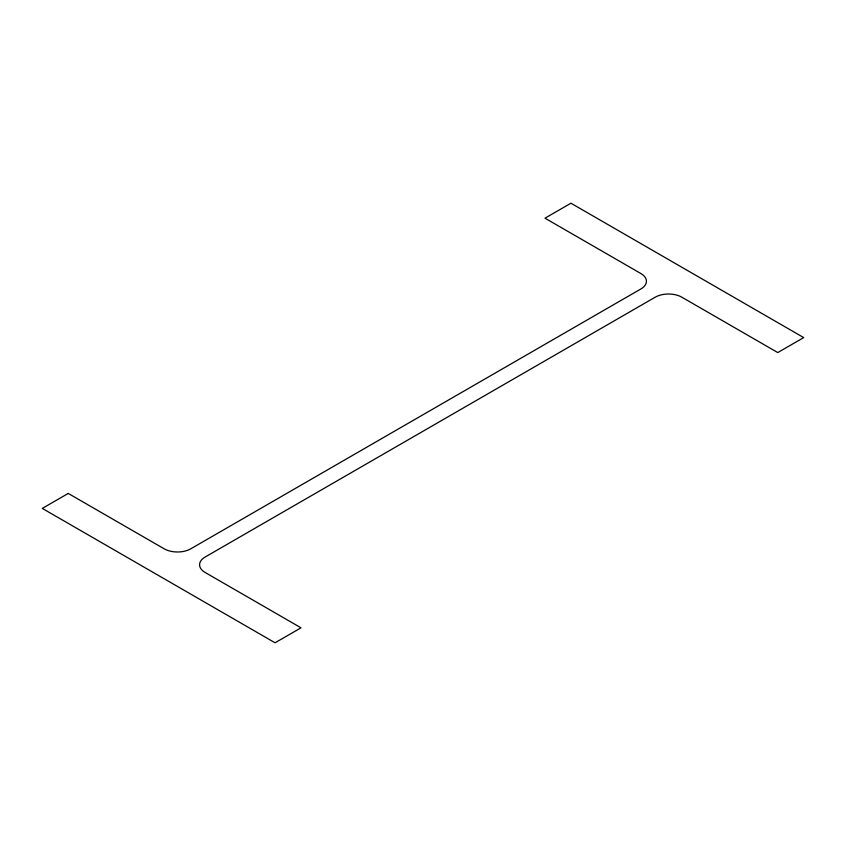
<?xml version="1.0" encoding="UTF-8"?>
<svg xmlns="http://www.w3.org/2000/svg" width="846" height="846" viewBox="0 0 846 846"><rect width="100%" height="100%" fill="white"/><g stroke="black" fill="none" stroke-linecap="round" stroke-linejoin="round"><path stroke-width="1.27" d="M68.24 493.43L42.3 508.404L275.066 642.791L301.007 627.817L205.092 572.446A18.834 10.882 0 0 1 205.092 557.059L655.206 297.2A18.834 10.882 0 0 1 681.844 297.2L777.76 352.571L803.7 337.596L570.934 203.209L544.993 218.183L640.908 273.554A18.834 10.882 0 0 1 640.908 288.941L190.794 548.8A18.834 10.882 0 0 1 164.156 548.8L68.24 493.43"/></g></svg>
